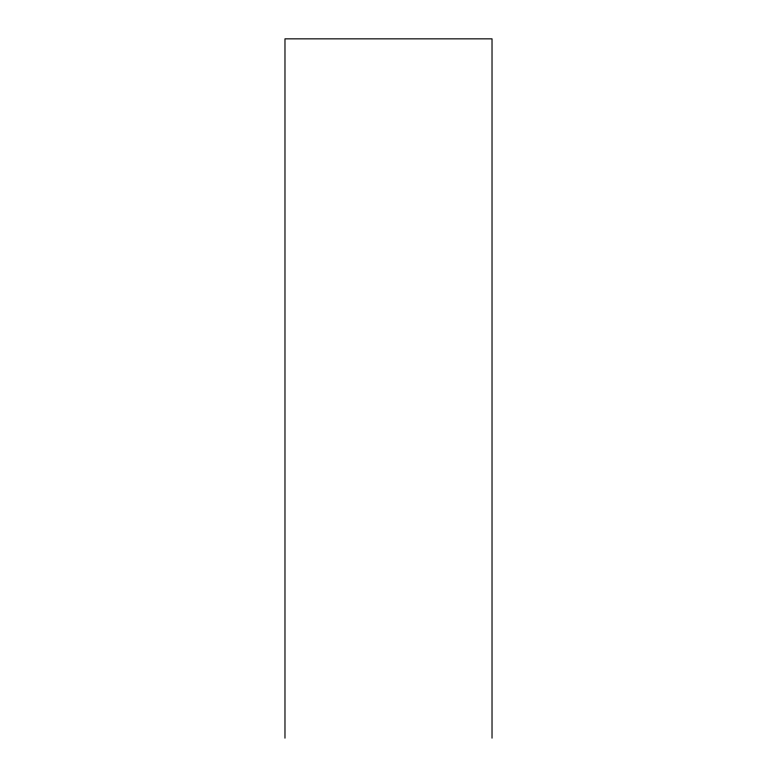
<?xml version="1.0" encoding="UTF-8"?>
<svg xmlns="http://www.w3.org/2000/svg" width="777" height="777" viewBox="0 0 777 777"><rect width="100%" height="100%" fill="white"/><g stroke="black" fill="none" stroke-linecap="round" stroke-linejoin="round"><path stroke-width="1.17" d="M492.026 738.15L492.026 38.85L284.974 38.85L284.974 738.15"/></g></svg>
